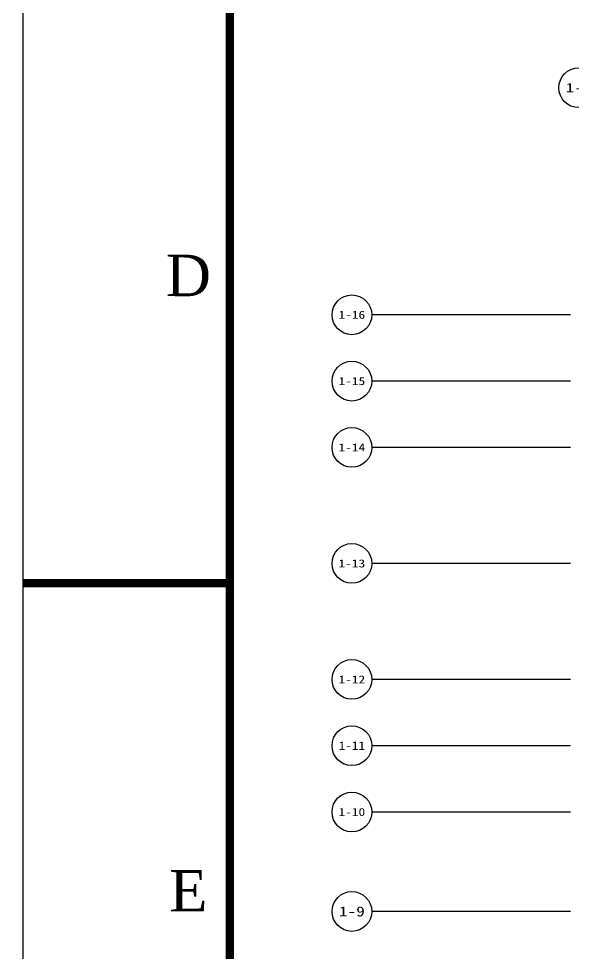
# Model space of a CAD drawing. Header units: metres. Extents: x 1218 to 2690, y 1163 to 1758.
# Drawn here: x 1218 to 1285, y 1416.1 to 1528.9 of the extents above; entities that cross this region are included whole.
import ezdxf
from ezdxf.enums import TextEntityAlignment as Align

# ---------------------------------------------------------------- set-up
doc = ezdxf.new("R2010")
doc.units = ezdxf.units.M
doc.layers.add('AXIS', color=3, linetype='Continuous')
doc.layers.add('AXIS_TEXT', color=7, linetype='Continuous')
doc.styles.add('COMPLEX', font='COMPLEX')
doc.styles.add('Times', font='times.ttf')

# ---------------------------------------------------------------- blocks, each defined once
blk = doc.blocks.new('_AXISO')
blk.add_circle((0, 0), 0.5)
at = {"layer": 'AXIS_TEXT', "style": 'COMPLEX', "width": 1.041667}
blk.add_attdef('A', text='', height=0.56, dxfattribs=at).set_placement((-0.25, -0.28), (0.25, -0.28), align=Align.FIT)
blk = doc.blocks.new('DT1')
at = {"layer": 'AXIS', "color": 252, "true_color": 0x939598}
for p, q in [((77160, 2022104), (53160, 2022104)), ((77160, 2014104), (53160, 2014104)), ((77160, 2006104), (53160, 2006104)), ((77160, 1992104), (53160, 1992104)), ((77160, 1978104), (53160, 1978104)), ((77160, 1970104), (53160, 1970104)), ((77160, 1962104), (53160, 1962104)), ((77160, 1950104), (53160, 1950104))]:
    blk.add_line(p, q, dxfattribs=at)
ref = blk.add_blockref('_AXISO', (78160, 2049504), dxfattribs=dict(at, xscale=4800, yscale=4800, zscale=4800))
ref.add_attrib('A', '1-A', dxfattribs={"layer": 'AXIS_TEXT', "height": 1126.7}).set_placement((76577, 2048940), (79743, 2048940), align=Align.FIT)
ref = blk.add_blockref('_AXISO', (50760, 2022104), dxfattribs=dict(at, xscale=4800, yscale=4800, zscale=4800))
ref.add_attrib('A', '1-16', dxfattribs={"layer": 'AXIS_TEXT', "height": 965.5}).set_placement((49151, 2021621), (52369, 2021621), align=Align.FIT)
ref = blk.add_blockref('_AXISO', (50760, 2014104), dxfattribs=dict(at, xscale=4800, yscale=4800, zscale=4800))
ref.add_attrib('A', '1-15', dxfattribs={"layer": 'AXIS_TEXT', "height": 965.5}).set_placement((49151, 2013621), (52369, 2013621), align=Align.FIT)
ref = blk.add_blockref('_AXISO', (50760, 2006104), dxfattribs=dict(at, xscale=4800, yscale=4800, zscale=4800))
ref.add_attrib('A', '1-14', dxfattribs={"layer": 'AXIS_TEXT', "height": 940.8}).set_placement((49147, 2005633), (52373, 2005633), align=Align.FIT)
ref = blk.add_blockref('_AXISO', (50760, 1992104), dxfattribs=dict(at, xscale=4800, yscale=4800, zscale=4800))
ref.add_attrib('A', '1-13', dxfattribs={"layer": 'AXIS_TEXT', "height": 965.5}).set_placement((49151, 1991621), (52369, 1991621), align=Align.FIT)
ref = blk.add_blockref('_AXISO', (50760, 1978104), dxfattribs=dict(at, xscale=4800, yscale=4800, zscale=4800))
ref.add_attrib('A', '1-12', dxfattribs={"layer": 'AXIS_TEXT', "height": 965.5}).set_placement((49151, 1977621), (52369, 1977621), align=Align.FIT)
ref = blk.add_blockref('_AXISO', (50760, 1970104), dxfattribs=dict(at, xscale=4800, yscale=4800, zscale=4800))
ref.add_attrib('A', '1-11', dxfattribs={"layer": 'AXIS_TEXT', "height": 1033}).set_placement((49161, 1969587), (52359, 1969587), align=Align.FIT)
ref = blk.add_blockref('_AXISO', (50760, 1962104), dxfattribs=dict(at, xscale=4800, yscale=4800, zscale=4800))
ref.add_attrib('A', '1-10', dxfattribs={"layer": 'AXIS_TEXT', "height": 965.5}).set_placement((49151, 1961621), (52369, 1961621), align=Align.FIT)
ref = blk.add_blockref('_AXISO', (50760, 1950104), dxfattribs=dict(at, xscale=4800, yscale=4800, zscale=4800))
ref.add_attrib('A', '1-9', dxfattribs={"layer": 'AXIS_TEXT', "height": 1198.5}).set_placement((49190, 1949504), (52329, 1949504), align=Align.FIT)
blk = doc.blocks.new('*U717')
at = {"color": 5}
blk.add_lwpolyline([(0, 0), (1471, 0), (1471, 594), (0, 594)], close=True, dxfattribs=at)

msp = doc.modelspace()

# ---------------------------------------------------------------- linework, layer by layer
at = {"color": 5}
msp.add_line((1218.47, 1460.77), (1243.47, 1460.77), dxfattribs=at)
at = {"color": 5, "const_width": 1}
msp.add_lwpolyline([(1243.47, 1173.77), (2679.47, 1173.77), (2679.47, 1747.77), (1243.47, 1747.77)], close=True, dxfattribs=at)
msp.add_lwpolyline([(1218.47, 1460.77), (1243.47, 1460.77)], dxfattribs=at)

# ---------------------------------------------------------------- block references
msp.add_blockref('*U717', (1218.47, 1163.77))
at = {"xscale": 0.001, "yscale": 0.001, "zscale": 0.001}
msp.add_blockref('DT1', (1207.46, -528.95, 12.3), dxfattribs=at)

# ---------------------------------------------------------------- texts
at = {"color": 4, "style": 'Times'}
for s, p in [('D', (1238.47, 1497.9)), ('E', (1238.47, 1423.65))]:
    msp.add_text(s, height=5, dxfattribs=at).set_placement(p, align=Align.MIDDLE)

doc.saveas('drawing.dxf')
